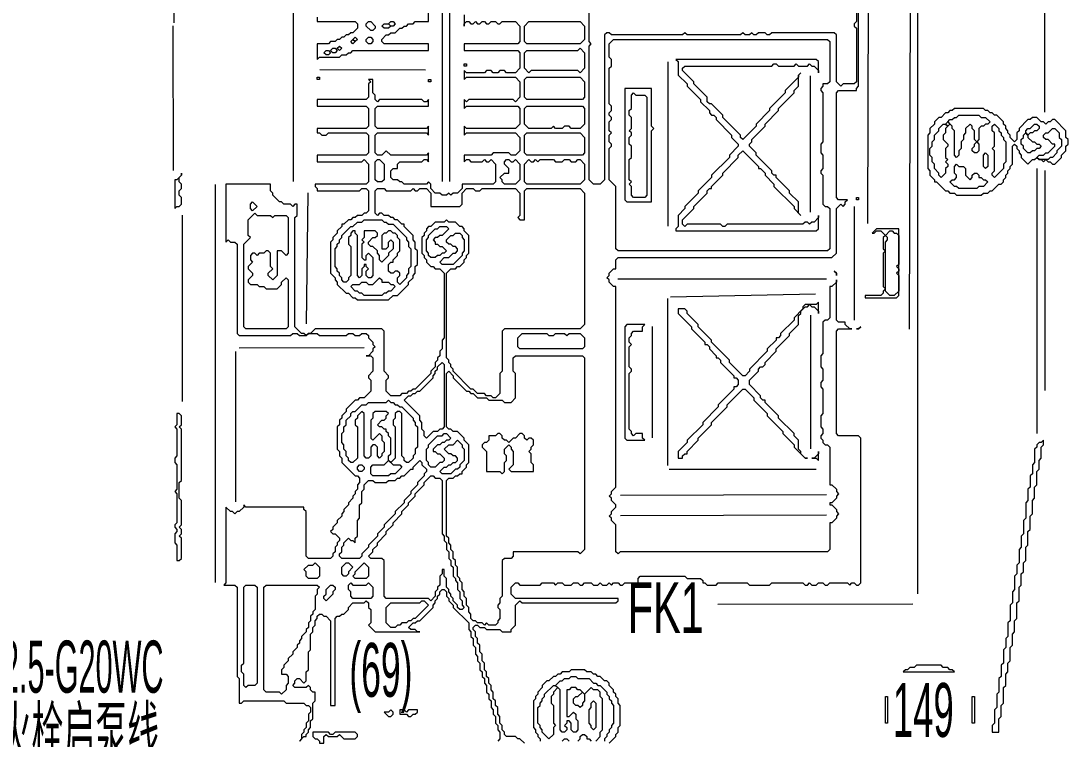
# Model space of a CAD drawing. Extents: x 20 to 3943, y 20 to 2783.
# Drawn here: x 954 to 1424, y 1290.9 to 1613.3 of the extents above; entities that cross this region are included whole.
import ezdxf

# ---------------------------------------------------------------- set-up
doc = ezdxf.new("R2010")
doc.units = 0
for name, color, linetype, lineweight in [('OCR_TEXT', 6, 'Continuous', 0), ('TRACE_CURVE', 6, 'Continuous', 0), ('TRACE_STRAIGHT', 5, 'Continuous', 0), ('TRACE_TEXT_SYMBOL', 6, 'Continuous', 0)]:
    doc.layers.add(name, color=color, linetype=linetype, lineweight=lineweight)
doc.styles.add('wqy-unicode', font='wqy-unicode.lff')

msp = doc.modelspace()

# ---------------------------------------------------------------- linework, layer by layer
at = {"layer": 'TRACE_CURVE', "color": 6}
for points in [[(1321, 1533), (1320, 1534), (1320, 1581), (1321, 1582), (1329, 1582), (1329, 1583), (1330, 1584), (1330, 1640)], [(1328, 1585), (1323, 1585), (1322, 1584), (1320, 1586), (1320, 1607), (1319, 1608), (1291, 1608), (1290, 1607), (1289, 1607), (1288, 1608), (1285, 1608), (1284, 1607), (1283, 1607), (1282, 1608), (1281, 1607), (1279, 1607), (1278, 1608), (1277, 1607), (1253, 1607), (1252, 1608), (1251, 1607), (1219, 1607), (1218, 1608), (1217, 1608), (1216, 1607), (1216, 1542), (1214, 1540), (1211, 1540), (1209, 1542), (1209, 1602), (1210, 1603), (1209, 1604), (1209, 1629)], [(1329, 1624), (1329, 1613), (1328, 1612), (1328, 1611), (1329, 1610), (1329, 1586), (1328, 1585)], [(1103, 1600), (1137, 1600), (1137, 1603), (1117, 1603), (1116, 1604), (1116, 1605), (1118, 1607), (1119, 1607), (1120, 1608), (1122, 1608), (1124, 1610), (1125, 1610), (1126, 1611), (1127, 1611), (1128, 1612), (1130, 1612), (1131, 1613), (1137, 1613), (1137, 1619)], [(1087, 1615), (1087, 1613), (1104, 1613), (1105, 1612), (1105, 1610), (1103, 1608), (1102, 1608), (1101, 1607), (1100, 1607), (1099, 1606), (1098, 1606), (1097, 1605), (1096, 1605), (1095, 1604), (1093, 1604), (1092, 1603), (1087, 1603), (1087, 1596), (1088, 1597), (1097, 1597), (1098, 1598), (1100, 1598), (1101, 1599), (1102, 1599), (1103, 1600)], [(1153, 1616), (1153, 1611), (1153, 1612), (1154, 1613), (1155, 1613), (1156, 1612), (1157, 1612), (1158, 1613), (1159, 1612), (1160, 1612), (1161, 1613), (1162, 1613), (1163, 1612), (1164, 1612), (1165, 1613), (1167, 1613), (1168, 1612), (1169, 1612), (1170, 1613), (1176, 1613), (1178, 1611), (1178, 1604), (1177, 1603), (1153, 1603), (1153, 1600), (1177, 1600), (1178, 1599), (1178, 1592), (1176, 1590), (1172, 1590), (1171, 1591), (1169, 1591), (1168, 1590), (1166, 1590), (1165, 1591), (1163, 1591), (1162, 1590), (1154, 1590), (1153, 1591), (1153, 1587), (1154, 1588), (1176, 1588), (1178, 1586), (1178, 1579), (1176, 1577), (1175, 1578), (1155, 1578), (1154, 1577), (1153, 1578), (1153, 1574), (1154, 1575), (1177, 1575)], [(1114, 1553), (1113, 1554), (1113, 1562), (1114, 1563), (1136, 1563), (1137, 1562), (1137, 1566), (1136, 1565), (1114, 1565), (1113, 1566), (1113, 1574), (1114, 1575), (1137, 1575), (1137, 1578), (1136, 1577), (1135, 1577), (1134, 1578), (1115, 1578), (1114, 1577), (1113, 1578), (1113, 1580), (1112, 1581), (1112, 1587), (1110, 1587), (1111, 1586), (1110, 1585), (1110, 1579), (1109, 1578), (1087, 1578), (1087, 1575), (1109, 1575), (1110, 1574), (1110, 1566), (1109, 1565), (1087, 1565), (1087, 1563), (1088, 1563), (1089, 1562), (1091, 1562), (1092, 1563), (1109, 1563), (1110, 1562), (1110, 1554), (1109, 1553), (1087, 1553), (1087, 1550), (1107, 1550), (1108, 1551), (1110, 1549), (1110, 1541), (1109, 1540), (1086, 1540), (1086, 1539), (1087, 1538), (1087, 1537), (1106, 1537), (1107, 1538), (1109, 1538), (1110, 1537), (1110, 1528), (1109, 1527), (1108, 1527), (1107, 1526), (1105, 1526)], [(1177, 1575), (1178, 1574), (1178, 1567), (1176, 1565), (1154, 1565), (1153, 1566), (1153, 1562), (1154, 1563), (1176, 1563), (1178, 1561), (1178, 1555), (1176, 1553), (1174, 1553), (1173, 1554), (1166, 1554), (1165, 1553), (1153, 1553), (1153, 1550), (1154, 1551), (1155, 1551), (1156, 1550), (1161, 1550), (1162, 1551), (1163, 1550), (1164, 1550), (1165, 1551), (1167, 1549), (1167, 1541), (1166, 1540), (1152, 1540), (1152, 1538), (1150, 1536), (1148, 1536), (1147, 1535), (1146, 1536), (1145, 1535), (1143, 1535), (1142, 1536), (1140, 1536), (1138, 1538), (1138, 1540), (1137, 1541), (1136, 1540), (1126, 1540), (1125, 1541), (1124, 1541), (1123, 1542), (1121, 1542), (1120, 1543), (1120, 1546), (1121, 1547), (1123, 1547), (1123, 1549), (1124, 1550), (1134, 1550), (1135, 1551), (1136, 1551), (1137, 1550), (1137, 1554), (1136, 1553), (1120, 1553), (1118, 1555), (1116, 1553), (1114, 1553)], [(1136, 1519), (1135, 1518), (1135, 1517), (1134, 1516), (1134, 1509), (1135, 1508), (1135, 1507), (1136, 1506), (1136, 1505), (1138, 1503), (1139, 1503), (1140, 1502), (1142, 1502), (1144, 1500), (1144, 1471), (1143, 1470), (1143, 1466), (1142, 1465), (1142, 1463), (1141, 1462), (1141, 1461), (1140, 1460), (1140, 1458), (1138, 1456), (1138, 1455), (1131, 1448), (1130, 1448), (1129, 1447), (1128, 1447), (1127, 1446), (1125, 1446), (1124, 1445), (1120, 1445), (1118, 1447), (1118, 1452), (1119, 1453), (1119, 1454), (1117, 1456), (1117, 1474), (1116, 1475), (1086, 1475), (1084, 1473), (1083, 1473), (1082, 1472), (1081, 1473), (1080, 1473), (1077, 1476), (1077, 1525), (1078, 1526), (1078, 1531), (1077, 1531), (1076, 1530), (1075, 1531), (1072, 1531), (1071, 1532), (1070, 1532), (1067, 1535), (1067, 1536), (1066, 1537), (1066, 1540), (1046, 1540), (1046, 1514), (1047, 1515), (1048, 1514)], [(1105, 1526), (1104, 1525), (1103, 1525), (1102, 1524), (1101, 1524), (1099, 1522), (1098, 1522), (1098, 1521), (1096, 1519), (1096, 1518), (1094, 1516), (1094, 1515), (1093, 1514), (1093, 1500), (1095, 1498), (1095, 1497), (1096, 1496), (1096, 1495), (1100, 1491), (1101, 1491), (1103, 1489), (1104, 1489), (1105, 1488), (1119, 1488), (1121, 1490), (1123, 1490), (1128, 1495), (1128, 1496), (1130, 1498), (1130, 1499), (1131, 1500), (1131, 1503), (1132, 1504), (1132, 1510), (1131, 1511), (1131, 1514), (1130, 1515), (1130, 1517), (1126, 1521), (1126, 1522), (1125, 1522), (1123, 1524), (1122, 1524), (1121, 1525), (1120, 1525), (1119, 1526), (1117, 1526), (1116, 1527), (1115, 1527), (1114, 1526), (1113, 1527), (1113, 1537), (1114, 1538), (1117, 1538), (1118, 1537), (1129, 1537), (1130, 1538), (1131, 1537), (1132, 1537), (1133, 1538), (1136, 1538), (1138, 1536), (1138, 1530), (1151, 1530)], [(1151, 1530), (1152, 1531), (1152, 1536), (1154, 1538), (1157, 1538), (1158, 1537), (1160, 1537), (1161, 1538), (1176, 1538), (1178, 1536), (1178, 1526), (1177, 1525), (1178, 1524), (1180, 1524), (1180, 1537), (1181, 1538), (1205, 1538), (1207, 1536), (1207, 1477), (1205, 1475), (1171, 1475), (1170, 1474), (1170, 1456), (1169, 1455), (1169, 1446), (1167, 1444), (1166, 1444), (1165, 1445), (1163, 1445), (1162, 1446), (1159, 1446), (1157, 1448), (1156, 1448), (1148, 1456), (1148, 1457), (1147, 1458), (1147, 1459), (1146, 1460), (1146, 1461), (1145, 1462), (1145, 1500), (1147, 1502), (1149, 1502), (1150, 1503), (1151, 1503), (1153, 1505), (1153, 1506), (1154, 1507), (1154, 1508), (1155, 1509), (1155, 1517), (1153, 1519), (1153, 1520), (1152, 1521), (1151, 1521), (1149, 1523), (1146, 1523), (1145, 1524), (1144, 1523), (1140, 1523), (1138, 1521), (1137, 1521), (1136, 1520), (1136, 1519)], [(1313, 1427), (1313, 1426), (1314, 1425), (1314, 1424), (1315, 1423), (1316, 1423), (1317, 1422), (1317, 1405), (1318, 1405), (1320, 1403), (1320, 1402), (1321, 1401), (1320, 1400), (1320, 1399), (1318, 1397), (1317, 1397), (1317, 1396), (1318, 1396), (1320, 1394), (1320, 1393), (1321, 1392), (1320, 1391), (1320, 1390), (1318, 1388), (1317, 1388), (1317, 1376), (1316, 1375), (1223, 1375), (1222, 1374), (1221, 1375), (1221, 1387), (1219, 1389), (1219, 1390), (1218, 1391), (1219, 1392), (1219, 1393), (1221, 1395), (1221, 1396), (1219, 1398), (1219, 1399), (1218, 1400), (1219, 1401), (1219, 1402), (1221, 1404), (1221, 1494), (1220, 1494), (1218, 1496), (1218, 1497), (1217, 1498), (1218, 1499), (1218, 1500), (1220, 1502), (1221, 1502), (1221, 1506), (1222, 1507), (1318, 1507), (1320, 1509), (1320, 1529), (1322, 1531), (1323, 1530), (1324, 1531), (1324, 1532), (1325, 1533), (1321, 1533)], [(1113, 1516), (1114, 1517), (1114, 1518), (1113, 1519), (1108, 1519), (1108, 1516), (1107, 1515), (1108, 1514), (1107, 1513), (1107, 1507), (1108, 1506), (1109, 1506), (1109, 1508), (1110, 1509), (1112, 1507), (1112, 1499), (1111, 1498), (1110, 1498), (1109, 1499), (1109, 1501), (1110, 1502), (1109, 1503), (1109, 1504), (1108, 1504), (1108, 1503), (1107, 1502), (1107, 1499), (1106, 1498), (1105, 1499), (1105, 1517), (1104, 1518), (1104, 1519), (1103, 1519), (1102, 1518), (1102, 1517), (1101, 1516), (1101, 1513), (1102, 1512), (1102, 1499), (1101, 1498), (1101, 1497), (1100, 1496), (1099, 1496), (1098, 1497), (1098, 1498), (1097, 1499), (1097, 1500), (1096, 1501), (1096, 1502), (1095, 1503), (1095, 1511), (1096, 1512), (1096, 1513), (1097, 1514), (1097, 1515), (1098, 1516), (1098, 1517), (1102, 1521), (1103, 1521), (1105, 1523), (1107, 1523)], [(1107, 1523), (1108, 1524), (1116, 1524), (1117, 1523), (1118, 1523), (1119, 1522), (1121, 1522), (1127, 1516), (1127, 1515), (1128, 1514), (1128, 1512), (1129, 1511), (1129, 1503), (1128, 1502), (1128, 1500), (1127, 1499), (1127, 1498), (1124, 1495), (1123, 1496), (1123, 1498), (1124, 1499), (1124, 1500), (1123, 1501), (1122, 1501), (1121, 1500), (1120, 1500), (1119, 1501), (1119, 1504), (1120, 1505), (1121, 1505), (1121, 1506), (1123, 1508), (1123, 1509), (1124, 1510), (1124, 1515), (1123, 1516), (1123, 1517), (1122, 1518), (1121, 1518), (1120, 1519), (1119, 1519), (1118, 1518), (1117, 1518), (1116, 1517), (1116, 1511), (1118, 1511), (1119, 1512), (1119, 1514), (1120, 1515), (1121, 1514), (1121, 1511), (1119, 1509), (1119, 1508), (1116, 1505), (1115, 1506), (1115, 1508), (1114, 1509), (1114, 1510), (1112, 1512), (1111, 1512), (1110, 1513), (1110, 1514), (1112, 1516), (1113, 1516)], [(1048, 1514), (1050, 1514), (1051, 1513), (1051, 1473), (1052, 1472), (1075, 1472), (1076, 1473), (1078, 1473), (1079, 1472), (1082, 1472), (1083, 1473), (1087, 1473), (1088, 1472), (1100, 1472), (1101, 1473), (1103, 1473), (1104, 1472), (1106, 1472), (1107, 1473), (1109, 1473), (1110, 1472), (1110, 1471), (1112, 1469), (1112, 1468), (1113, 1467), (1112, 1466), (1112, 1465), (1110, 1463), (1109, 1463), (1111, 1463), (1112, 1462), (1112, 1456), (1110, 1454), (1110, 1453), (1111, 1452), (1111, 1447), (1108, 1444), (1106, 1444), (1105, 1443), (1104, 1443), (1100, 1439), (1100, 1438), (1098, 1436), (1098, 1435), (1097, 1434), (1097, 1432), (1096, 1431), (1096, 1421), (1097, 1420), (1097, 1418), (1098, 1417), (1098, 1415), (1104, 1409), (1105, 1409), (1106, 1408), (1106, 1406), (1105, 1405), (1105, 1403), (1104, 1402), (1104, 1401), (1103, 1400), (1103, 1399), (1101, 1397), (1101, 1396)], [(1253, 1363), (1259, 1363), (1260, 1362), (1260, 1361), (1261, 1361), (1262, 1360), (1266, 1360), (1267, 1361), (1280, 1361), (1281, 1360), (1290, 1360), (1291, 1361), (1305, 1361), (1306, 1360), (1307, 1360), (1308, 1361), (1309, 1360), (1311, 1360), (1312, 1361), (1314, 1361), (1315, 1360), (1316, 1360), (1317, 1361), (1325, 1361), (1326, 1360), (1327, 1361), (1328, 1361), (1329, 1360), (1330, 1360), (1331, 1361), (1331, 1426), (1330, 1427), (1321, 1427), (1320, 1428), (1320, 1474), (1321, 1475), (1327, 1475), (1326, 1475), (1324, 1477), (1324, 1478), (1321, 1478), (1320, 1479), (1320, 1497), (1320, 1496), (1318, 1494), (1317, 1494), (1317, 1480), (1316, 1479), (1315, 1479), (1314, 1478), (1314, 1464), (1313, 1463), (1313, 1458), (1314, 1457), (1314, 1452), (1313, 1451), (1313, 1449), (1314, 1448), (1314, 1437), (1313, 1436), (1313, 1431), (1314, 1430), (1314, 1428), (1313, 1427)], [(1175, 1462), (1176, 1463), (1206, 1463), (1207, 1462), (1207, 1376), (1205, 1374), (1204, 1375), (1175, 1375), (1175, 1373), (1174, 1372), (1171, 1372), (1170, 1371), (1170, 1355), (1169, 1354), (1169, 1352), (1168, 1351), (1168, 1350), (1169, 1349), (1169, 1345), (1168, 1344), (1168, 1343), (1167, 1342), (1164, 1342), (1163, 1343), (1162, 1342), (1161, 1343), (1159, 1343), (1158, 1344), (1157, 1344), (1156, 1345), (1156, 1347), (1155, 1348), (1155, 1350), (1154, 1351), (1154, 1354), (1153, 1355), (1153, 1357), (1152, 1358), (1152, 1361), (1151, 1362), (1151, 1363), (1150, 1364), (1150, 1368), (1149, 1369), (1149, 1371), (1148, 1372), (1148, 1375), (1147, 1376), (1147, 1378), (1146, 1379), (1146, 1381), (1145, 1382), (1145, 1407), (1146, 1408), (1148, 1408), (1149, 1409), (1150, 1409), (1151, 1410), (1152, 1410), (1152, 1411), (1154, 1413), (1154, 1414), (1155, 1415), (1155, 1423)], [(1155, 1423), (1153, 1425), (1153, 1426), (1150, 1429), (1148, 1429), (1147, 1430), (1146, 1430), (1145, 1431), (1145, 1455), (1146, 1456), (1148, 1454), (1148, 1453), (1154, 1447), (1155, 1447), (1156, 1446), (1157, 1446), (1159, 1444), (1163, 1444), (1164, 1443), (1170, 1443), (1171, 1442), (1174, 1442), (1176, 1444), (1176, 1455), (1175, 1456), (1175, 1462)], [(1118, 1442), (1119, 1443), (1120, 1442), (1121, 1442), (1122, 1441), (1123, 1441), (1124, 1440), (1125, 1440), (1130, 1435), (1130, 1434), (1131, 1433), (1131, 1432), (1132, 1431), (1132, 1422), (1131, 1421), (1131, 1419), (1130, 1418), (1130, 1417), (1128, 1415), (1127, 1415), (1126, 1416), (1126, 1417), (1125, 1418), (1125, 1437), (1124, 1438), (1123, 1438), (1122, 1437), (1122, 1435), (1121, 1434), (1121, 1432), (1122, 1431), (1122, 1417), (1120, 1415), (1119, 1416), (1119, 1418), (1120, 1419), (1120, 1426), (1119, 1427), (1119, 1428), (1118, 1429), (1118, 1430), (1117, 1430), (1116, 1431), (1115, 1431), (1114, 1432), (1116, 1434), (1117, 1434), (1118, 1435), (1118, 1436), (1119, 1437), (1118, 1438), (1113, 1438), (1112, 1437), (1112, 1435), (1111, 1434), (1111, 1426), (1112, 1425), (1115, 1428), (1116, 1427), (1116, 1425), (1117, 1424), (1117, 1420), (1116, 1419), (1116, 1418)], [(1116, 1418), (1115, 1417), (1114, 1418), (1114, 1422), (1113, 1423), (1112, 1423), (1111, 1422), (1111, 1418), (1110, 1417), (1109, 1417), (1108, 1418), (1108, 1437), (1107, 1438), (1105, 1436), (1105, 1435), (1104, 1434), (1104, 1432), (1105, 1431), (1105, 1417), (1103, 1415), (1102, 1415), (1101, 1416), (1101, 1417), (1100, 1418), (1100, 1420), (1099, 1421), (1099, 1423), (1098, 1424), (1098, 1428), (1099, 1429), (1099, 1431), (1100, 1432), (1100, 1434), (1102, 1436), (1102, 1437), (1103, 1438), (1104, 1438), (1107, 1441), (1109, 1441), (1110, 1442), (1118, 1442)], [(1413, 1425), (1412, 1424), (1411, 1424), (1410, 1423), (1410, 1422), (1409, 1421), (1409, 1415), (1408, 1414), (1408, 1410), (1407, 1409), (1407, 1404), (1406, 1403), (1406, 1398), (1405, 1397), (1405, 1390), (1404, 1389), (1404, 1383), (1403, 1382), (1403, 1377), (1402, 1376), (1402, 1370), (1401, 1369), (1401, 1365), (1400, 1364), (1400, 1358), (1399, 1357), (1399, 1352), (1398, 1351), (1398, 1344), (1397, 1343), (1397, 1337), (1396, 1336), (1396, 1332), (1395, 1331), (1395, 1325), (1394, 1324), (1394, 1319), (1393, 1318), (1393, 1312), (1392, 1311), (1392, 1305), (1391, 1304), (1391, 1298), (1390, 1297), (1390, 1294), (1393, 1294), (1393, 1300), (1394, 1301), (1394, 1306), (1395, 1307), (1395, 1314), (1396, 1315), (1396, 1320), (1397, 1321), (1397, 1325), (1398, 1326), (1398, 1332), (1399, 1333), (1399, 1338), (1400, 1339), (1400, 1344), (1401, 1345), (1401, 1352), (1402, 1353)], [(1402, 1353), (1402, 1359), (1403, 1360), (1403, 1365), (1404, 1366), (1404, 1370), (1405, 1371), (1405, 1377), (1406, 1378), (1406, 1384), (1407, 1385), (1407, 1391), (1408, 1392), (1408, 1398), (1409, 1399), (1409, 1404), (1410, 1405), (1410, 1411), (1411, 1412), (1411, 1416), (1412, 1417), (1412, 1422), (1413, 1423), (1413, 1425)], [(1138, 1409), (1139, 1409), (1140, 1408), (1142, 1408), (1143, 1407), (1143, 1383), (1144, 1382), (1144, 1380), (1145, 1379), (1145, 1376), (1146, 1375), (1146, 1372), (1147, 1371), (1147, 1369), (1148, 1368), (1148, 1364), (1149, 1363), (1149, 1362), (1150, 1361), (1150, 1358), (1151, 1357), (1151, 1354), (1152, 1353), (1152, 1351), (1153, 1350), (1152, 1349), (1151, 1349), (1150, 1350), (1150, 1351), (1148, 1353), (1148, 1354), (1147, 1355), (1147, 1356), (1146, 1357), (1146, 1358), (1145, 1359), (1145, 1363), (1144, 1364), (1144, 1367), (1143, 1367), (1143, 1365), (1142, 1364), (1142, 1360), (1141, 1359), (1141, 1358), (1140, 1357), (1140, 1355), (1138, 1353), (1137, 1354), (1118, 1354), (1117, 1355), (1117, 1371), (1116, 1372), (1111, 1372), (1110, 1373), (1112, 1375), (1112, 1376), (1114, 1378), (1114, 1379), (1118, 1383), (1118, 1384), (1121, 1387), (1121, 1388), (1125, 1392)], [(1125, 1392), (1125, 1393), (1128, 1396), (1128, 1397), (1131, 1400), (1131, 1401), (1135, 1405), (1135, 1406), (1138, 1409)], [(1101, 1396), (1099, 1394), (1099, 1393), (1098, 1392), (1098, 1391), (1096, 1389), (1096, 1388), (1094, 1386), (1094, 1385), (1093, 1384), (1094, 1383), (1095, 1383), (1097, 1381), (1097, 1380), (1096, 1379), (1096, 1378), (1095, 1377), (1095, 1375), (1094, 1374), (1094, 1373), (1093, 1372), (1083, 1372), (1082, 1373), (1082, 1393), (1081, 1394), (1081, 1395), (1055, 1395), (1054, 1396), (1054, 1395), (1052, 1393), (1051, 1393), (1050, 1392), (1049, 1393), (1048, 1393), (1046, 1395), (1046, 1361), (1045, 1360), (1050, 1360), (1051, 1359), (1051, 1319), (1052, 1318), (1052, 1307), (1053, 1307), (1054, 1308), (1072, 1308), (1073, 1307), (1081, 1307), (1082, 1306), (1083, 1306), (1084, 1305), (1084, 1303), (1083, 1302), (1083, 1299), (1082, 1298), (1082, 1296), (1081, 1295), (1081, 1294), (1080, 1293), (1080, 1291), (1079, 1290)], [(1162, 1325), (1161, 1326), (1161, 1329), (1160, 1330), (1160, 1333), (1159, 1334), (1159, 1336), (1158, 1337), (1158, 1339), (1157, 1340), (1157, 1341), (1158, 1342), (1159, 1342), (1160, 1341), (1162, 1341), (1163, 1340), (1169, 1340), (1170, 1339), (1174, 1339), (1174, 1340), (1176, 1342), (1176, 1351), (1178, 1353), (1179, 1352), (1221, 1352), (1222, 1353), (1222, 1354), (1176, 1354), (1174, 1356), (1174, 1359), (1176, 1361), (1177, 1361), (1178, 1360), (1187, 1360), (1188, 1361), (1193, 1361), (1194, 1360), (1195, 1361), (1197, 1361), (1198, 1360), (1201, 1360), (1202, 1361), (1204, 1361), (1205, 1360), (1206, 1360), (1207, 1361), (1210, 1361), (1211, 1360), (1213, 1360), (1214, 1361), (1215, 1360), (1217, 1360), (1218, 1361), (1219, 1360), (1220, 1361), (1222, 1361), (1223, 1360), (1224, 1360), (1225, 1361), (1231, 1361), (1231, 1363), (1232, 1364), (1252, 1364), (1253, 1363)], [(1098, 1347), (1099, 1347), (1101, 1349), (1101, 1350), (1103, 1352), (1108, 1352), (1109, 1353), (1110, 1352), (1110, 1350), (1111, 1349), (1111, 1343), (1110, 1342), (1113, 1339), (1133, 1339), (1132, 1339), (1131, 1340), (1129, 1340), (1128, 1341), (1130, 1343), (1131, 1343), (1132, 1344), (1133, 1344), (1139, 1350), (1139, 1351), (1140, 1352), (1140, 1353), (1141, 1354), (1141, 1355), (1142, 1356), (1142, 1357), (1143, 1358), (1144, 1358), (1145, 1357), (1145, 1355), (1146, 1354), (1146, 1353), (1148, 1351), (1148, 1350), (1155, 1343), (1155, 1340), (1156, 1339), (1156, 1337), (1157, 1336), (1157, 1333), (1158, 1332), (1158, 1329), (1159, 1328), (1159, 1326), (1160, 1325), (1160, 1322), (1161, 1321), (1161, 1319), (1162, 1318), (1162, 1316), (1163, 1315), (1163, 1312), (1164, 1311), (1164, 1309), (1165, 1308), (1165, 1305), (1166, 1304), (1166, 1302), (1167, 1301), (1167, 1298)], [(1079, 1290), (1081, 1292), (1082, 1292), (1082, 1293), (1083, 1294), (1083, 1295), (1084, 1296), (1084, 1299), (1085, 1300), (1085, 1307), (1086, 1308), (1086, 1312), (1085, 1312), (1084, 1313), (1084, 1314), (1083, 1315), (1082, 1314), (1077, 1314), (1076, 1315), (1077, 1316), (1077, 1317), (1078, 1318), (1079, 1318), (1081, 1316), (1082, 1317), (1082, 1321), (1083, 1322), (1083, 1330), (1084, 1331), (1084, 1338), (1085, 1339), (1085, 1341), (1086, 1342), (1086, 1344), (1087, 1345), (1087, 1346), (1088, 1347), (1089, 1347), (1090, 1346), (1091, 1346), (1093, 1344), (1093, 1306), (1095, 1306), (1095, 1345), (1096, 1346), (1097, 1346), (1098, 1347)], [(1180, 1289), (1178, 1291), (1177, 1291), (1176, 1292), (1172, 1292), (1171, 1293), (1171, 1294), (1170, 1295), (1170, 1297), (1169, 1298), (1169, 1301), (1168, 1302), (1168, 1305), (1167, 1306), (1167, 1308), (1166, 1309), (1166, 1312), (1165, 1313), (1165, 1315), (1164, 1316), (1164, 1318), (1163, 1319), (1163, 1321), (1162, 1322), (1162, 1325)], [(1211, 1320), (1210, 1321), (1208, 1321), (1207, 1322), (1201, 1322), (1200, 1321), (1197, 1321), (1196, 1320), (1195, 1320), (1194, 1319), (1193, 1319), (1191, 1317), (1190, 1317), (1188, 1315), (1188, 1314), (1186, 1312), (1186, 1311), (1185, 1310), (1185, 1309), (1184, 1308), (1184, 1296), (1185, 1295), (1185, 1294), (1186, 1293), (1186, 1292), (1187, 1291), (1187, 1290)], [(1210, 1314), (1207, 1311), (1205, 1313), (1204, 1313), (1203, 1314), (1201, 1314), (1200, 1313), (1199, 1313), (1199, 1301), (1200, 1301), (1202, 1303), (1203, 1302), (1203, 1300), (1204, 1299), (1204, 1295), (1203, 1294), (1202, 1294), (1201, 1295), (1201, 1298), (1200, 1299), (1199, 1299), (1199, 1298), (1198, 1297), (1199, 1296), (1199, 1295), (1198, 1294), (1197, 1294), (1196, 1295), (1196, 1313), (1194, 1315), (1196, 1317), (1197, 1317), (1198, 1318), (1200, 1318)], [(1200, 1318), (1201, 1319), (1203, 1319), (1204, 1318), (1209, 1318), (1211, 1316), (1212, 1316), (1213, 1315), (1214, 1315), (1217, 1312), (1217, 1311), (1218, 1310), (1218, 1309), (1219, 1308), (1219, 1307), (1220, 1306), (1220, 1298), (1219, 1297), (1219, 1296), (1218, 1295), (1218, 1294), (1217, 1293), (1217, 1292), (1216, 1291), (1216, 1290)], [(1218, 1289), (1221, 1292), (1221, 1293), (1222, 1294), (1222, 1296), (1223, 1297), (1223, 1306), (1222, 1307), (1222, 1309), (1221, 1310), (1221, 1311), (1220, 1312), (1220, 1313), (1218, 1315), (1218, 1316), (1217, 1317), (1216, 1317), (1214, 1319), (1213, 1319), (1212, 1320), (1211, 1320)], [(1212, 1290), (1214, 1292), (1214, 1294), (1215, 1295), (1215, 1309), (1214, 1310), (1214, 1312), (1213, 1313), (1211, 1313), (1210, 1314)], [(1167, 1298), (1168, 1297), (1168, 1295), (1169, 1294), (1169, 1291), (1168, 1290)], [(1204, 1290), (1205, 1291), (1205, 1292), (1206, 1293), (1207, 1293), (1208, 1292), (1208, 1291), (1209, 1291), (1210, 1290)], [(1197, 1290), (1198, 1291), (1199, 1291), (1200, 1290)]]:
    msp.add_lwpolyline(points, dxfattribs=at)
for points in [[(1109, 1612), (1110, 1613), (1111, 1613), (1113, 1611), (1113, 1610), (1112, 1609), (1111, 1609), (1109, 1611)], [(1119, 1612), (1120, 1613), (1121, 1613), (1122, 1612), (1121, 1611), (1120, 1611)], [(1182, 1613), (1205, 1613), (1207, 1611), (1207, 1605), (1205, 1603), (1181, 1603), (1180, 1604), (1180, 1611)], [(1116, 1611), (1117, 1612), (1119, 1612), (1120, 1611), (1119, 1610), (1117, 1610)], [(1102, 1604), (1103, 1605), (1104, 1604), (1103, 1603)], [(1103, 1605), (1104, 1606), (1105, 1605), (1104, 1604)], [(1109, 1605), (1110, 1606), (1111, 1606), (1112, 1605), (1112, 1604), (1111, 1603), (1110, 1603), (1109, 1604)], [(1220, 1605), (1316, 1605), (1317, 1604), (1317, 1586), (1316, 1585), (1314, 1585), (1314, 1584), (1313, 1583), (1313, 1582), (1314, 1581), (1314, 1559), (1313, 1558), (1313, 1554), (1314, 1553), (1314, 1547), (1313, 1546), (1313, 1545), (1314, 1544), (1314, 1531), (1315, 1530), (1316, 1530), (1317, 1529), (1317, 1511), (1316, 1510), (1222, 1510), (1221, 1511), (1221, 1539), (1218, 1542), (1218, 1556), (1219, 1557), (1219, 1558), (1218, 1559), (1218, 1562), (1219, 1563), (1218, 1564), (1218, 1568), (1219, 1569), (1219, 1570), (1218, 1571), (1218, 1572), (1219, 1573), (1219, 1575), (1218, 1576), (1218, 1592), (1219, 1593), (1219, 1596), (1218, 1597), (1218, 1603)], [(1090, 1599), (1091, 1600), (1092, 1600), (1093, 1599), (1092, 1598), (1091, 1598)], [(1093, 1600), (1094, 1601), (1095, 1601), (1096, 1600), (1095, 1599), (1094, 1599)], [(1096, 1601), (1097, 1602), (1098, 1601), (1097, 1600)], [(1204, 1600), (1205, 1601), (1207, 1599), (1207, 1592), (1205, 1590), (1204, 1591), (1183, 1591), (1182, 1590), (1180, 1592), (1180, 1599), (1181, 1600)], [(1180, 1587), (1181, 1588), (1205, 1588), (1207, 1586), (1207, 1579), (1206, 1578), (1181, 1578), (1180, 1579)], [(1180, 1574), (1181, 1575), (1206, 1575), (1207, 1574), (1207, 1567), (1205, 1565), (1201, 1565), (1200, 1566), (1198, 1566), (1197, 1565), (1194, 1565), (1193, 1566), (1192, 1565), (1182, 1565), (1180, 1567)], [(1180, 1562), (1181, 1563), (1205, 1563), (1207, 1561), (1207, 1554), (1206, 1553), (1181, 1553), (1180, 1554)], [(1113, 1550), (1114, 1551), (1115, 1551), (1117, 1549), (1117, 1542), (1116, 1541), (1114, 1541), (1113, 1542)], [(1171, 1550), (1172, 1551), (1173, 1551), (1174, 1550), (1175, 1550), (1176, 1551), (1178, 1549), (1178, 1542), (1176, 1540), (1171, 1540), (1170, 1541), (1170, 1542), (1169, 1543), (1171, 1545), (1173, 1545), (1173, 1547), (1171, 1549)], [(1182, 1551), (1183, 1550), (1184, 1550), (1185, 1551), (1186, 1550), (1187, 1551), (1193, 1551), (1194, 1550), (1197, 1550), (1198, 1551), (1200, 1551), (1201, 1550), (1203, 1550), (1204, 1551), (1205, 1551), (1207, 1549), (1207, 1542), (1205, 1540), (1181, 1540), (1180, 1541), (1180, 1549)], [(1057, 1531), (1058, 1532), (1060, 1530), (1058, 1528), (1057, 1529)], [(1059, 1527), (1060, 1526), (1066, 1526), (1067, 1525), (1068, 1526), (1073, 1526), (1074, 1525), (1074, 1509), (1073, 1508), (1071, 1510), (1069, 1510), (1069, 1499), (1067, 1497), (1065, 1499), (1065, 1500), (1067, 1502), (1066, 1503), (1066, 1509), (1065, 1510), (1064, 1510), (1063, 1509), (1061, 1509), (1060, 1508), (1059, 1509), (1058, 1509), (1057, 1508), (1057, 1506), (1058, 1505), (1056, 1503), (1056, 1502), (1058, 1500), (1058, 1499), (1056, 1497), (1056, 1496), (1057, 1495), (1060, 1495), (1061, 1494), (1063, 1494), (1064, 1493), (1069, 1493), (1071, 1495), (1071, 1496), (1073, 1498), (1074, 1497), (1074, 1476), (1073, 1475), (1055, 1475), (1054, 1476), (1054, 1513), (1057, 1516), (1056, 1517), (1056, 1524)], [(1141, 1520), (1142, 1521), (1145, 1521), (1146, 1520), (1143, 1517), (1142, 1517), (1141, 1516), (1140, 1516), (1139, 1515), (1140, 1514), (1140, 1513), (1141, 1513), (1142, 1512), (1143, 1512), (1145, 1510), (1144, 1509), (1143, 1509), (1142, 1508), (1141, 1508), (1140, 1507), (1138, 1507), (1137, 1508), (1137, 1509), (1136, 1510), (1136, 1515), (1137, 1516), (1137, 1517), (1140, 1520)], [(1148, 1517), (1149, 1518), (1151, 1518), (1152, 1517), (1152, 1516), (1153, 1515), (1153, 1510), (1152, 1509), (1152, 1508), (1148, 1504), (1143, 1504), (1142, 1505), (1144, 1507), (1146, 1507), (1148, 1509), (1149, 1509), (1150, 1510), (1150, 1511), (1149, 1512), (1148, 1512), (1147, 1513), (1146, 1513), (1145, 1514), (1145, 1515), (1147, 1517)], [(1115, 1498), (1116, 1497), (1116, 1496), (1119, 1496), (1120, 1495), (1121, 1495), (1122, 1494), (1120, 1492), (1119, 1492), (1118, 1491), (1117, 1491), (1116, 1490), (1108, 1490), (1107, 1491), (1106, 1491), (1105, 1492), (1104, 1492), (1102, 1494), (1103, 1495), (1106, 1495), (1107, 1496), (1109, 1496), (1110, 1495), (1112, 1495)], [(1179, 1473), (1190, 1473), (1191, 1472), (1193, 1472), (1194, 1473), (1198, 1473), (1199, 1472), (1200, 1473), (1205, 1473), (1207, 1471), (1207, 1467), (1206, 1466), (1178, 1466), (1177, 1467), (1177, 1471)], [(1143, 1460), (1144, 1459), (1144, 1431), (1143, 1430), (1142, 1430), (1141, 1429), (1139, 1429), (1136, 1426), (1135, 1427), (1135, 1429), (1134, 1430), (1134, 1433), (1133, 1434), (1133, 1436), (1126, 1443), (1128, 1445), (1129, 1445), (1130, 1446), (1131, 1446), (1132, 1447), (1133, 1447), (1139, 1453), (1139, 1454), (1140, 1455), (1140, 1456), (1141, 1457), (1141, 1458)], [(1143, 1427), (1144, 1428), (1145, 1428), (1147, 1426), (1146, 1425), (1145, 1425), (1144, 1424), (1143, 1424), (1142, 1423), (1141, 1423), (1139, 1421), (1139, 1420), (1140, 1420), (1141, 1419), (1142, 1419), (1144, 1417), (1144, 1416), (1143, 1415), (1142, 1415), (1140, 1413), (1138, 1413), (1137, 1414), (1137, 1415), (1136, 1416), (1136, 1421), (1137, 1422), (1137, 1423), (1141, 1427)], [(1150, 1425), (1152, 1423), (1152, 1422), (1153, 1421), (1153, 1416), (1151, 1414), (1151, 1413), (1150, 1412), (1149, 1412), (1147, 1410), (1143, 1410), (1142, 1411), (1144, 1413), (1145, 1413), (1146, 1414), (1147, 1414), (1148, 1415), (1149, 1415), (1150, 1416), (1150, 1417), (1149, 1418), (1148, 1418), (1147, 1419), (1146, 1419), (1144, 1421), (1146, 1423), (1148, 1423)], [(1133, 1416), (1134, 1415), (1134, 1414), (1136, 1412), (1136, 1411), (1135, 1410), (1135, 1409), (1132, 1406), (1132, 1405), (1129, 1402), (1129, 1401), (1126, 1398), (1126, 1397), (1122, 1393), (1122, 1392), (1117, 1387), (1117, 1386), (1114, 1383), (1114, 1382), (1110, 1378), (1110, 1377), (1107, 1374), (1107, 1373), (1106, 1372), (1098, 1372), (1097, 1373), (1097, 1374), (1098, 1375), (1098, 1377), (1099, 1378), (1099, 1379), (1101, 1381), (1102, 1380), (1103, 1380), (1104, 1379), (1104, 1381), (1105, 1382), (1105, 1389), (1106, 1390), (1106, 1396), (1107, 1397), (1107, 1402), (1108, 1403), (1108, 1405), (1110, 1407), (1112, 1407), (1113, 1406), (1118, 1406), (1119, 1407), (1122, 1407), (1123, 1408), (1124, 1408), (1125, 1409), (1126, 1409), (1129, 1412), (1130, 1412), (1130, 1413)], [(1119, 1416), (1121, 1414), (1124, 1414), (1125, 1413), (1122, 1410), (1120, 1410), (1119, 1409), (1112, 1409), (1111, 1410), (1111, 1413), (1112, 1414), (1117, 1414)], [(1105, 1413), (1106, 1414), (1107, 1414), (1108, 1413), (1108, 1412), (1107, 1411), (1106, 1411), (1105, 1412)], [(1085, 1369), (1086, 1370), (1088, 1368), (1088, 1364), (1087, 1363), (1083, 1363), (1082, 1364), (1082, 1366), (1081, 1367), (1083, 1369)], [(1100, 1370), (1101, 1370), (1103, 1368), (1101, 1366), (1101, 1365), (1100, 1364), (1099, 1364), (1098, 1365), (1098, 1368)], [(1108, 1370), (1110, 1368), (1110, 1364), (1109, 1363), (1104, 1363), (1103, 1364), (1104, 1365), (1104, 1366)], [(1054, 1359), (1055, 1360), (1059, 1360), (1060, 1359), (1060, 1316), (1059, 1315), (1056, 1315), (1055, 1314), (1054, 1315), (1054, 1320), (1053, 1321), (1053, 1324), (1054, 1325)], [(1063, 1359), (1064, 1360), (1087, 1360), (1088, 1359), (1087, 1358), (1087, 1356), (1086, 1355), (1086, 1349), (1085, 1348), (1085, 1347), (1084, 1346), (1084, 1344), (1083, 1343), (1083, 1341), (1082, 1340), (1082, 1339), (1080, 1337), (1080, 1336), (1079, 1335), (1079, 1334), (1078, 1333), (1078, 1332), (1076, 1330), (1076, 1329), (1074, 1327), (1074, 1326), (1072, 1324), (1072, 1323), (1071, 1322), (1071, 1320), (1073, 1320), (1074, 1319), (1074, 1316), (1073, 1315), (1073, 1313), (1071, 1311), (1070, 1312), (1064, 1312), (1063, 1313)], [(1093, 1360), (1094, 1360), (1095, 1359), (1095, 1358), (1094, 1357), (1094, 1356), (1091, 1353), (1090, 1354), (1090, 1355), (1091, 1356), (1091, 1358)], [(1101, 1360), (1102, 1361), (1103, 1360), (1109, 1360), (1110, 1361), (1112, 1359), (1112, 1355), (1111, 1354), (1103, 1354), (1102, 1355), (1102, 1357), (1101, 1358)], [(1133, 1352), (1134, 1353), (1135, 1353), (1137, 1351), (1131, 1345), (1130, 1345), (1129, 1344), (1128, 1344), (1127, 1343), (1125, 1343), (1124, 1342), (1123, 1342), (1122, 1341), (1120, 1341), (1118, 1343), (1118, 1350), (1120, 1352)], [(1193, 1315), (1194, 1315), (1195, 1314), (1193, 1312), (1193, 1311), (1192, 1310), (1192, 1307), (1193, 1306), (1193, 1298), (1194, 1297), (1193, 1296), (1193, 1293), (1191, 1291), (1188, 1294), (1188, 1295), (1187, 1296), (1187, 1297), (1186, 1298), (1186, 1305), (1187, 1306), (1187, 1307), (1188, 1308), (1188, 1309), (1189, 1310), (1189, 1311)], [(1206, 1312), (1207, 1311), (1207, 1308), (1206, 1307), (1206, 1306), (1205, 1305), (1204, 1306), (1203, 1306), (1202, 1307), (1202, 1309), (1203, 1310), (1204, 1310)], [(1210, 1307), (1211, 1308), (1212, 1307), (1212, 1296), (1211, 1295), (1210, 1296), (1210, 1297), (1209, 1298), (1209, 1304), (1210, 1305)]]:
    msp.add_lwpolyline(points, close=True, dxfattribs=at)
at = {"layer": 'TRACE_STRAIGHT', "color": 5}
for p, q in [((1076.32, 1541.12), (1076.32, 1711.12)), ((1413.55, 1572.37), (1413.58, 1712.38)), ((1146.5, 1541.13), (1146.51, 1673.63)), ((1022.1, 1666.14), (1022.64, 1612.36)), ((1334.2, 1522.38), (1334.52, 1644.87)), ((1352.81, 1474.87), (1353.26, 1636.13)), ((1356.48, 1637.38), (1356.48, 1356.12)), ((1143.25, 1541.12), (1143.25, 1618.62)), ((1022.24, 1611.13), (1022.35, 1546.12)), ((1244.3, 1594.88), (1244.31, 1521.12)), ((1088.13, 1591.52), (1135.63, 1591.35)), ((1308.34, 1527.38), (1308.35, 1588.62)), ((1410, 1547), (1410, 1428)), ((1413.55, 1546.12), (1413.56, 1447.37)), ((1041.3, 1361.12), (1041.3, 1539.88)), ((1082.16, 1477.36), (1082.88, 1536.11)), ((1328, 1530), (1328, 1479)), ((1026.41, 1526.13), (1026.42, 1442.38)), ((1221.87, 1497.57), (1315.62, 1497.56)), ((1245.63, 1489.48), (1310.66, 1490.7)), ((1244.26, 1488.62), (1244.26, 1413.62)), ((1308.33, 1481.12), (1308.34, 1421.12)), ((1237.52, 1426.12), (1237.54, 1476.13)), ((1051.88, 1466.57), (1108.12, 1466.62)), ((1050.42, 1397.37), (1050.47, 1464.88)), ((1245, 1412), (1311, 1412)), ((1223.12, 1400.41), (1315.63, 1400.64)), ((1223.12, 1391.18), (1315.63, 1391.59)), ((1266.87, 1351.5), (1354.38, 1351.54))]:
    msp.add_line(p, q, dxfattribs=at)
at = {"layer": 'TRACE_TEXT_SYMBOL', "color": 6}
for points in [[(1153, 1594), (1154, 1594), (1154, 1593), (1153, 1593)], [(1087, 1588), (1088, 1588), (1088, 1587), (1087, 1587)], [(1137, 1587), (1138, 1587), (1138, 1586), (1137, 1586)], [(1225, 1583), (1225, 1533), (1226, 1532), (1237, 1532), (1237, 1564), (1238, 1565), (1237, 1566), (1237, 1583)], [(1228, 1580), (1229, 1581), (1230, 1580), (1234, 1580), (1235, 1579), (1235, 1535), (1234, 1534), (1229, 1534), (1228, 1535), (1228, 1539), (1227, 1540), (1228, 1541), (1227, 1542), (1227, 1551), (1228, 1552), (1228, 1557), (1227, 1558), (1227, 1561), (1228, 1562), (1228, 1563), (1227, 1564), (1228, 1565), (1228, 1570), (1227, 1571), (1227, 1573), (1228, 1574)], [(1374, 1570), (1375, 1571), (1384, 1571), (1385, 1570), (1387, 1570), (1389, 1568), (1388, 1567), (1387, 1567), (1386, 1566), (1385, 1566), (1384, 1565), (1384, 1560), (1383, 1559), (1382, 1560), (1382, 1564), (1381, 1565), (1381, 1566), (1380, 1567), (1378, 1565), (1378, 1563), (1377, 1562), (1377, 1560), (1376, 1559), (1376, 1556), (1375, 1555), (1375, 1553), (1374, 1552), (1373, 1553), (1373, 1564), (1372, 1565), (1372, 1566), (1370, 1568), (1371, 1569), (1372, 1569), (1373, 1570)], [(1368, 1567), (1369, 1567), (1370, 1566), (1369, 1565), (1369, 1563), (1368, 1562), (1368, 1560), (1370, 1558), (1370, 1557), (1369, 1556), (1369, 1552), (1370, 1551), (1369, 1550), (1370, 1549), (1370, 1548), (1369, 1547), (1369, 1545), (1367, 1543), (1366, 1544), (1366, 1545), (1364, 1547), (1364, 1549), (1363, 1550), (1363, 1552), (1362, 1553), (1362, 1556), (1363, 1557), (1363, 1559), (1364, 1560), (1364, 1562), (1366, 1564), (1366, 1565)], [(1369, 1567), (1370, 1568), (1371, 1567), (1370, 1566)], [(1390, 1566), (1391, 1567), (1393, 1565), (1393, 1564), (1394, 1563), (1394, 1562), (1395, 1561), (1395, 1560), (1396, 1559), (1396, 1550), (1395, 1549), (1395, 1547), (1391, 1543), (1390, 1544), (1390, 1545), (1391, 1546), (1391, 1555), (1390, 1556), (1391, 1557), (1391, 1563), (1390, 1564)], [(1409, 1567), (1410, 1567), (1411, 1566), (1411, 1565), (1410, 1564), (1409, 1564), (1408, 1563), (1407, 1563), (1406, 1562), (1405, 1563), (1405, 1564), (1406, 1565), (1407, 1565)], [(1404, 1562), (1405, 1563), (1406, 1562), (1406, 1561), (1408, 1559), (1409, 1559), (1410, 1558), (1411, 1558), (1412, 1557), (1411, 1556), (1410, 1556), (1409, 1555), (1408, 1555), (1407, 1554), (1406, 1554), (1404, 1556), (1404, 1557), (1403, 1558), (1403, 1560), (1404, 1561)], [(1417, 1565), (1418, 1565), (1420, 1563), (1420, 1561), (1421, 1560), (1421, 1557), (1419, 1555), (1419, 1554), (1417, 1552), (1416, 1552), (1415, 1551), (1411, 1551), (1410, 1552), (1411, 1553), (1413, 1553), (1414, 1554), (1415, 1554), (1418, 1557), (1418, 1558), (1417, 1558), (1415, 1560), (1414, 1560), (1413, 1561), (1413, 1562), (1414, 1563), (1415, 1563)], [(1382, 1558), (1383, 1559), (1384, 1558), (1384, 1555), (1383, 1554), (1382, 1554), (1381, 1555), (1381, 1556), (1382, 1557)], [(1386, 1553), (1387, 1554), (1388, 1553), (1388, 1548), (1387, 1547), (1386, 1548)], [(1373, 1548), (1374, 1549), (1375, 1548), (1377, 1548), (1378, 1547), (1378, 1544), (1380, 1542), (1381, 1543), (1381, 1544), (1382, 1545), (1383, 1545), (1384, 1544), (1384, 1543), (1385, 1543), (1386, 1542), (1387, 1542), (1388, 1541), (1386, 1539), (1384, 1539), (1383, 1538), (1375, 1538), (1374, 1539), (1373, 1539), (1371, 1541), (1372, 1542), (1373, 1542), (1374, 1543), (1374, 1544), (1373, 1545)], [(1026, 1545), (1026, 1544), (1024, 1542), (1023, 1542), (1023, 1529), (1024, 1530), (1025, 1530), (1026, 1531), (1026, 1534), (1025, 1535), (1025, 1537), (1026, 1538), (1026, 1540), (1025, 1541), (1025, 1543), (1026, 1544)], [(1329, 1534), (1330, 1534), (1330, 1533), (1329, 1533)], [(1338, 1520), (1336, 1518), (1337, 1518), (1338, 1519), (1340, 1519), (1342, 1517), (1341, 1516), (1341, 1511), (1342, 1510), (1341, 1509), (1341, 1494), (1342, 1493), (1341, 1492), (1341, 1491), (1340, 1490), (1333, 1490), (1333, 1489), (1347, 1489), (1348, 1490), (1348, 1520)], [(1344, 1519), (1345, 1519), (1346, 1518), (1347, 1518), (1348, 1517), (1348, 1504), (1347, 1503), (1348, 1502), (1348, 1501), (1347, 1500), (1348, 1499), (1348, 1492), (1346, 1490), (1344, 1490), (1342, 1492), (1342, 1514), (1343, 1515), (1343, 1516), (1342, 1517)], [(1319, 1501), (1320, 1500), (1320, 1499), (1320, 1500)], [(1226, 1477), (1225, 1476), (1225, 1426), (1226, 1425), (1234, 1425), (1233, 1426), (1233, 1428), (1230, 1428), (1229, 1427), (1228, 1428), (1228, 1429), (1227, 1430), (1227, 1455), (1228, 1456), (1228, 1457), (1227, 1458), (1227, 1467), (1228, 1468), (1227, 1469), (1227, 1471), (1228, 1472), (1228, 1473), (1229, 1474), (1233, 1474), (1233, 1476), (1234, 1477)], [(1331, 1476), (1330, 1475), (1329, 1475), (1330, 1475)], [(1024, 1437), (1024, 1432), (1023, 1431), (1024, 1430), (1024, 1418), (1023, 1417), (1023, 1415), (1024, 1414), (1024, 1403), (1023, 1402), (1024, 1401), (1024, 1388), (1023, 1387), (1023, 1386), (1024, 1385), (1024, 1384), (1023, 1383), (1023, 1379), (1024, 1378), (1024, 1371), (1025, 1371), (1026, 1372), (1026, 1381), (1025, 1382), (1026, 1383), (1026, 1385), (1025, 1386), (1026, 1387), (1026, 1398), (1025, 1399), (1025, 1406), (1026, 1407), (1026, 1430), (1025, 1431), (1026, 1432), (1026, 1436), (1025, 1437)], [(1168, 1428), (1167, 1427), (1164, 1427), (1164, 1425), (1163, 1424), (1162, 1424), (1161, 1423), (1161, 1422), (1163, 1420), (1163, 1411), (1169, 1411), (1170, 1410), (1171, 1411), (1171, 1415), (1172, 1416), (1172, 1418), (1171, 1419), (1171, 1421), (1173, 1423), (1174, 1422), (1174, 1421), (1175, 1420), (1175, 1414), (1173, 1412), (1174, 1411), (1184, 1411), (1184, 1414), (1183, 1415), (1183, 1419), (1182, 1420), (1183, 1421), (1183, 1422), (1184, 1423), (1184, 1425), (1183, 1426), (1182, 1426), (1181, 1425), (1180, 1426), (1180, 1427), (1179, 1428), (1178, 1428), (1176, 1426), (1175, 1426), (1173, 1424), (1172, 1425), (1171, 1425), (1170, 1426), (1170, 1427), (1169, 1428)], [(1312, 1420), (1312, 1419), (1310, 1417), (1309, 1417), (1311, 1417), (1312, 1416)], [(1356, 1324), (1355, 1323), (1353, 1323), (1352, 1322), (1351, 1322), (1350, 1321), (1373, 1321), (1372, 1322), (1371, 1322), (1370, 1323), (1368, 1323), (1367, 1324)], [(1342, 1310), (1343, 1310), (1343, 1298), (1342, 1298)], [(1381, 1310), (1382, 1310), (1382, 1298), (1381, 1298)], [(1120, 1304), (1119, 1303), (1117, 1303), (1119, 1301), (1120, 1301), (1121, 1302), (1121, 1303)], [(1124, 1304), (1124, 1302), (1127, 1302), (1128, 1301), (1129, 1301), (1130, 1302), (1131, 1302), (1132, 1303), (1132, 1304), (1128, 1304), (1127, 1303), (1126, 1304)], [(1085, 1294), (1085, 1292), (1086, 1291), (1087, 1291), (1088, 1290), (1088, 1289), (1090, 1289), (1090, 1292), (1091, 1293), (1092, 1292), (1096, 1292), (1097, 1293), (1099, 1291), (1104, 1291), (1105, 1292), (1105, 1293), (1104, 1294), (1095, 1294), (1094, 1293), (1093, 1293), (1092, 1294)]]:
    msp.add_lwpolyline(points, close=True, dxfattribs=at)
for points in [[(1248, 1596), (1249, 1595), (1249, 1589), (1253, 1585), (1253, 1584), (1259, 1578), (1259, 1577), (1263, 1573), (1263, 1572), (1264, 1571), (1265, 1571), (1266, 1570), (1266, 1569), (1273, 1562), (1273, 1561), (1276, 1558), (1276, 1557), (1272, 1553), (1272, 1552), (1264, 1544), (1264, 1543), (1258, 1537), (1258, 1536), (1252, 1530), (1252, 1529), (1249, 1526), (1249, 1521), (1248, 1520), (1248, 1519), (1311, 1519), (1312, 1520), (1312, 1526), (1312, 1525), (1310, 1523), (1309, 1523), (1308, 1522), (1307, 1523), (1306, 1523), (1305, 1522), (1271, 1522), (1270, 1521), (1269, 1521), (1268, 1522), (1253, 1522), (1252, 1521), (1251, 1522), (1251, 1524), (1256, 1529), (1256, 1530), (1262, 1536), (1262, 1537), (1263, 1538), (1264, 1538), (1264, 1539), (1269, 1544), (1269, 1545), (1276, 1552), (1276, 1553), (1278, 1555), (1285, 1548), (1285, 1547), (1286, 1547), (1288, 1545), (1288, 1544)], [(1312, 1591), (1312, 1590), (1312, 1595), (1311, 1596), (1248, 1596)], [(1288, 1544), (1292, 1540), (1292, 1539), (1301, 1530), (1301, 1529), (1304, 1526), (1303, 1527), (1303, 1532), (1299, 1536), (1299, 1537), (1293, 1543), (1293, 1544), (1292, 1544), (1291, 1545), (1291, 1546), (1284, 1553), (1284, 1554), (1281, 1557), (1281, 1558), (1282, 1559), (1282, 1560), (1288, 1566), (1288, 1567), (1294, 1573), (1294, 1574), (1301, 1581), (1301, 1582), (1303, 1584), (1303, 1589), (1304, 1590), (1303, 1589), (1303, 1588), (1297, 1582), (1297, 1581), (1290, 1574), (1290, 1573), (1284, 1567), (1284, 1566), (1278, 1560), (1277, 1561), (1277, 1562), (1269, 1570), (1269, 1571), (1264, 1576), (1263, 1576), (1262, 1577), (1262, 1579), (1256, 1585), (1256, 1586), (1251, 1591), (1251, 1592), (1252, 1593), (1291, 1593), (1292, 1594), (1293, 1594), (1294, 1593), (1301, 1593), (1302, 1594), (1303, 1593), (1307, 1593), (1308, 1594), (1309, 1593), (1310, 1593), (1312, 1591)], [(1373, 1574), (1372, 1573), (1371, 1573), (1370, 1572), (1369, 1572), (1367, 1570), (1366, 1570), (1364, 1568), (1364, 1567), (1362, 1565), (1362, 1563), (1361, 1562), (1361, 1547), (1362, 1546), (1362, 1544), (1364, 1542), (1364, 1541), (1365, 1541), (1369, 1537), (1370, 1537), (1371, 1536), (1373, 1536), (1374, 1535), (1385, 1535), (1386, 1536), (1388, 1536), (1389, 1537), (1390, 1537), (1393, 1540), (1394, 1540), (1395, 1541), (1395, 1542), (1396, 1543), (1396, 1544), (1397, 1545), (1397, 1546), (1398, 1547), (1398, 1548), (1399, 1549), (1399, 1557), (1400, 1558), (1401, 1557), (1401, 1556), (1402, 1555), (1402, 1554), (1403, 1553), (1403, 1552), (1406, 1549), (1408, 1551), (1409, 1551), (1410, 1552), (1411, 1551), (1412, 1551), (1413, 1550), (1414, 1551), (1415, 1550), (1416, 1550), (1417, 1549), (1418, 1549), (1421, 1552), (1421, 1553), (1423, 1555), (1423, 1557), (1424, 1558)], [(1424, 1558), (1424, 1560), (1423, 1561), (1423, 1564), (1418, 1569), (1417, 1569), (1416, 1568), (1415, 1568), (1414, 1567), (1413, 1568), (1412, 1568), (1410, 1570), (1408, 1570), (1407, 1569), (1406, 1569), (1402, 1565), (1402, 1564), (1401, 1563), (1401, 1560), (1400, 1559), (1398, 1561), (1398, 1562), (1397, 1563), (1397, 1564), (1396, 1565), (1396, 1566), (1395, 1567), (1395, 1568), (1392, 1571), (1391, 1571), (1390, 1572), (1389, 1572), (1388, 1573), (1387, 1573), (1386, 1574), (1373, 1574)], [(1312, 1487), (1311, 1486), (1306, 1486), (1305, 1485), (1305, 1484), (1301, 1480), (1301, 1479), (1295, 1473), (1295, 1472), (1294, 1471), (1293, 1471), (1293, 1470), (1289, 1466), (1289, 1465), (1281, 1457), (1281, 1456), (1279, 1454), (1278, 1454), (1272, 1460), (1272, 1461), (1264, 1469), (1264, 1470), (1258, 1476), (1258, 1477), (1253, 1482), (1253, 1483), (1252, 1484), (1249, 1484), (1249, 1482), (1255, 1476), (1255, 1475), (1261, 1469), (1261, 1468), (1262, 1468), (1263, 1467), (1263, 1466), (1266, 1463), (1266, 1462), (1267, 1462), (1268, 1461), (1268, 1460), (1274, 1454), (1274, 1453), (1275, 1453), (1276, 1452), (1276, 1450), (1275, 1449), (1274, 1449), (1274, 1448), (1267, 1441), (1267, 1440), (1260, 1433), (1260, 1432), (1253, 1425), (1253, 1424), (1249, 1420), (1249, 1417), (1251, 1417), (1251, 1418), (1252, 1419), (1253, 1419), (1253, 1420), (1258, 1425), (1258, 1426)], [(1258, 1426), (1264, 1432), (1264, 1433), (1271, 1440), (1271, 1441), (1278, 1448), (1279, 1448), (1283, 1444), (1283, 1443), (1289, 1437), (1289, 1436), (1296, 1429), (1296, 1428), (1301, 1423), (1301, 1422), (1306, 1417), (1307, 1417), (1306, 1417), (1304, 1419), (1304, 1420), (1303, 1421), (1303, 1425), (1301, 1427), (1301, 1428), (1294, 1435), (1294, 1436), (1288, 1442), (1288, 1443), (1287, 1443), (1286, 1444), (1286, 1445), (1281, 1450), (1281, 1452), (1285, 1456), (1285, 1457), (1286, 1458), (1287, 1458), (1288, 1459), (1288, 1460), (1293, 1465), (1293, 1466), (1299, 1472), (1299, 1473), (1303, 1477), (1303, 1481), (1304, 1482), (1304, 1483), (1306, 1485), (1307, 1485), (1308, 1486), (1309, 1485), (1310, 1485), (1312, 1483), (1312, 1482), (1312, 1487)]]:
    msp.add_lwpolyline(points, dxfattribs=at)

# ---------------------------------------------------------------- texts
at = {"layer": 'OCR_TEXT', "color": 6, "style": 'wqy-unicode'}
for s, height, width, p in [('FK1', 22.62, 0.61444, (1226.37, 1338.55)), ('NH-BV-4x2.5-G20WC', 23.4, 0.438917, (883.69, 1311.7)), ('(69)', 24.18, 0.492291, (1101.42, 1309.86)), ('149', 24.18, 0.507239, (1345.34, 1291.86)), ('清火栓启泵线', 22.62, 0.464733, (930.02, 1282.55))]:
    msp.add_text(s, height=height, dxfattribs=dict(at, width=width)).set_placement(p)

doc.saveas('drawing.dxf')
